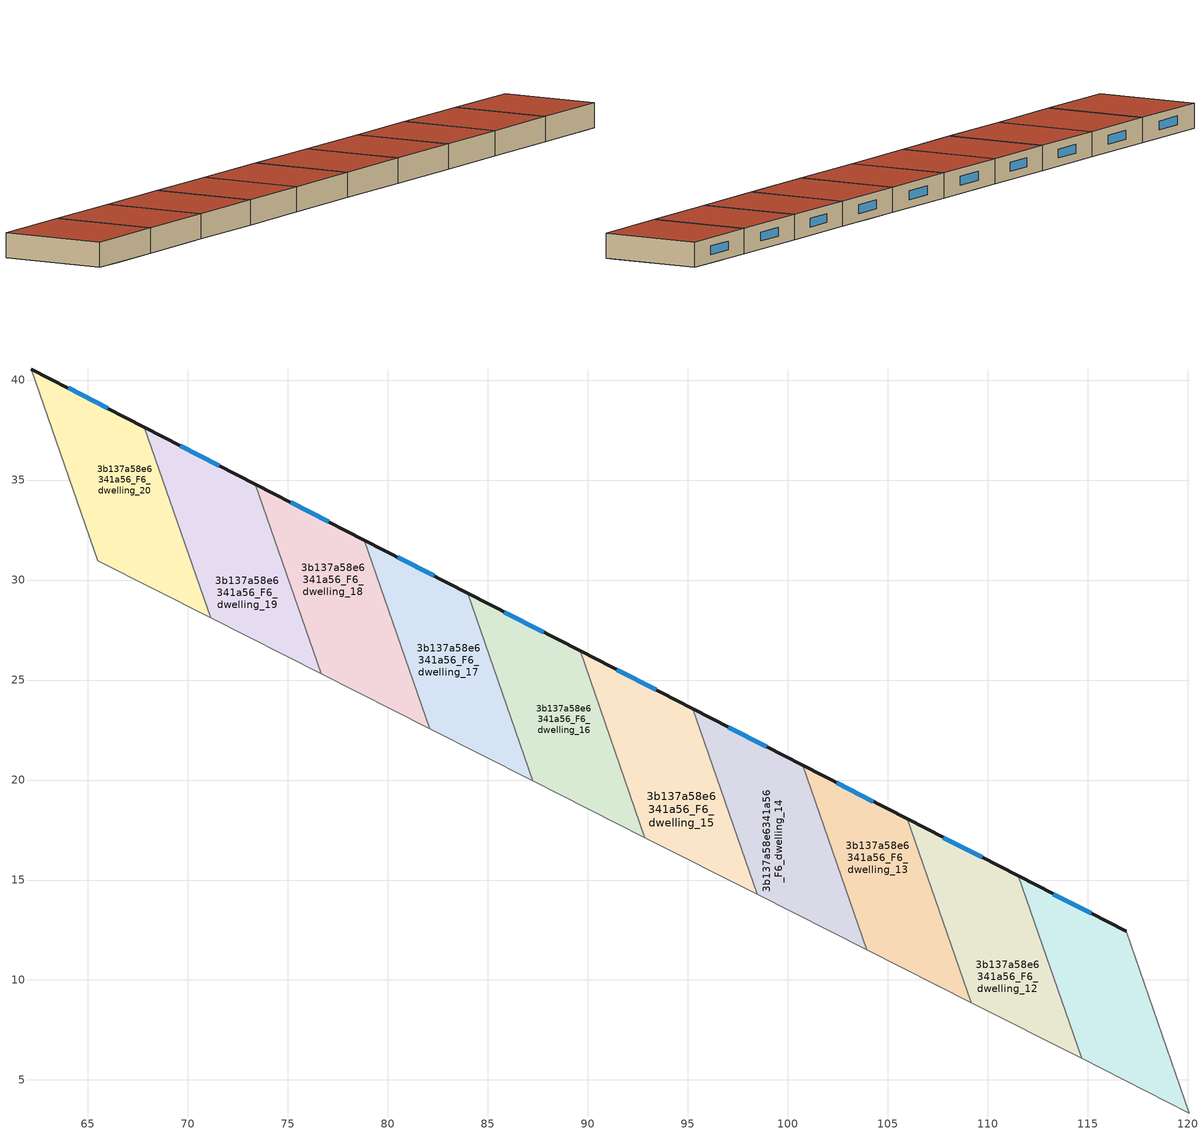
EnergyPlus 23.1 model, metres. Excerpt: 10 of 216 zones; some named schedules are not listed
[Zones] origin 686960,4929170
3b137a58e6341a56_F6_dwelling_11
 floor to 3b137a58e6341a56_F5_dwelling_8 (EU_floor_Construction): 114.26,13.8 117.42,4.7 114.7,6.07 111.87,14.23 112.79,14.55 z18
 floor to 3b137a58e6341a56_F5_dwelling_7 (EU_floor_Construction): 116.93,12.43 119.8,4.18 118.99,3.9 117.42,4.7 114.26,13.8 z18
 floor to 3b137a58e6341a56_F5_dwelling_9 (EU_floor_Construction): 112.79,14.55 111.87,14.23 111.53,15.2 z18
 floor to 3b137a58e6341a56_F5_dwelling_6 (EU_floor_Construction): 119.8,4.18 120.08,3.35 118.99,3.9 z18
 wall outside (EU_wall_Construction): 116.93,12.43 111.53,15.2 z18:21
 wall to 3b137a58e6341a56_F6_dwelling_12 (EU_wall_Construction): 111.53,15.2 114.7,6.07 z18:21
 wall to 3b137a58e6341a56_F6_dwelling_10 (EU_wall_Construction): 120.08,3.35 116.93,12.43 z18:21
 wall adiabatic (EU_wall_Construction): 114.7,6.07 120.08,3.35 z18:21
 window (EU_Window_Construction): 115.17,13.33 113.29,14.3 z18.98:20.02
 roof outside (EU_roof_Construction): 120.08,3.35 116.93,12.43 111.53,15.2 114.7,6.07 z21
3b137a58e6341a56_F6_dwelling_12
 floor to 3b137a58e6341a56_F5_dwelling_9 (EU_floor_Construction): 111.53,15.2 111.87,14.23 107.8,12.82 105.98,18.05 z18
 floor to 3b137a58e6341a56_F5_dwelling_8 (EU_floor_Construction): 111.87,14.23 114.7,6.07 109.17,8.87 107.8,12.82 z18
 wall outside (EU_wall_Construction): 111.53,15.2 105.98,18.05 z18:21
 wall to 3b137a58e6341a56_F6_dwelling_13 (EU_wall_Construction): 105.98,18.05 109.17,8.87 z18:21
 wall adiabatic (EU_wall_Construction): 109.17,8.87 114.7,6.07 z18:21
 window (EU_Window_Construction): 109.72,16.13 107.78,17.12 z18.98:20.02
 roof outside (EU_roof_Construction): 114.7,6.07 111.53,15.2 105.98,18.05 109.17,8.87 z21
3b137a58e6341a56_F6_dwelling_13
 floor to 3b137a58e6341a56_F5_dwelling_9 (EU_floor_Construction): 105.98,18.05 107.8,12.82 103.98,11.5 103.96,11.51 100.76,20.73 z18
 floor to 3b137a58e6341a56_F5_dwelling_8 (EU_floor_Construction): 107.8,12.82 109.17,8.87 103.98,11.5 z18
 wall outside (EU_wall_Construction): 105.98,18.05 100.76,20.73 z18:21
 wall to 3b137a58e6341a56_F6_dwelling_14 (EU_wall_Construction): 100.76,20.73 103.96,11.51 z18:21
 wall adiabatic (EU_wall_Construction): 103.96,11.51 109.17,8.87 z18:21
 window (EU_Window_Construction): 104.28,18.92 102.46,19.86 z18.98:20.02
 roof outside (EU_roof_Construction): 109.17,8.87 105.98,18.05 100.76,20.73 103.96,11.51 z21
3b137a58e6341a56_F6_dwelling_14
 floor to 3b137a58e6341a56_F5_dwelling_10 (EU_floor_Construction): 99.41,21.43 102.61,12.19 98.46,14.29 96.02,21.35 98.13,22.08 z18
 floor to 3b137a58e6341a56_F5_dwelling_11 (EU_floor_Construction): 98.13,22.08 96.02,21.35 95.24,23.57 z18
 floor to 3b137a58e6341a56_F5_dwelling_9 (EU_floor_Construction): 100.76,20.73 103.96,11.51 102.61,12.19 99.41,21.43 z18
 wall outside (EU_wall_Construction): 100.76,20.73 95.24,23.57 z18:21
 wall to 3b137a58e6341a56_F6_dwelling_15 (EU_wall_Construction): 95.24,23.57 98.46,14.29 z18:21
 wall adiabatic (EU_wall_Construction): 98.46,14.29 103.96,11.51 z18:21
 window (EU_Window_Construction): 98.96,21.65 97.04,22.64 z18.98:20.02
 roof outside (EU_roof_Construction): 103.96,11.51 100.76,20.73 95.24,23.57 98.46,14.29 z21
3b137a58e6341a56_F6_dwelling_15
 floor to 3b137a58e6341a56_F5_dwelling_10 (EU_floor_Construction): 96.02,21.35 98.46,14.29 92.86,17.13 91.89,19.91 z18
 floor to 3b137a58e6341a56_F5_dwelling_11 (EU_floor_Construction): 95.24,23.57 96.02,21.35 91.89,19.91 89.62,26.45 z18
 wall outside (EU_wall_Construction): 95.24,23.57 89.62,26.45 z18:21
 wall to 3b137a58e6341a56_F6_dwelling_16 (EU_wall_Construction): 89.62,26.45 92.86,17.12 z18:21
 wall adiabatic (EU_wall_Construction): 92.86,17.12 98.46,14.29 z18:21
 window (EU_Window_Construction): 93.42,24.5 91.45,25.51 z18.98:20.02
 roof outside (EU_roof_Construction): 98.46,14.29 95.24,23.57 89.62,26.45 92.86,17.12 z21
3b137a58e6341a56_F6_dwelling_16
 floor to 3b137a58e6341a56_F5_dwelling_12 (EU_floor_Construction): 84.77,28.95 88.02,19.57 87.26,19.96 84,29.34 z18
 floor adiabatic (EU_floor_Construction): 89.62,26.45 92.86,17.12 87.26,19.96 88.02,19.57 84.77,28.95 z18
 wall outside (EU_wall_Construction): 89.62,26.45 84,29.34 z18:21
 wall to 3b137a58e6341a56_F6_dwelling_17 (EU_wall_Construction): 84,29.34 87.26,19.96 z18:21
 wall adiabatic (EU_wall_Construction): 87.26,19.96 92.86,17.12 z18:21
 window (EU_Window_Construction): 87.79,27.39 85.83,28.4 z18.98:20.02
 roof outside (EU_roof_Construction): 92.86,17.12 89.62,26.45 84,29.34 87.26,19.96 z21
3b137a58e6341a56_F6_dwelling_17
 floor adiabatic (EU_floor_Construction): 84,29.34 87.26,19.96 82.09,22.58 78.82,32 z18
 wall outside (EU_wall_Construction): 84,29.34 78.82,32 z18:21
 wall to 3b137a58e6341a56_F6_dwelling_18 (EU_wall_Construction): 78.82,32 82.09,22.58 z18:21
 wall adiabatic (EU_wall_Construction): 82.09,22.58 87.26,19.96 z18:21
 window (EU_Window_Construction): 82.32,30.21 80.5,31.14 z18.98:20.02
 roof outside (EU_roof_Construction): 87.26,19.96 84,29.34 78.82,32 82.09,22.58 z21
3b137a58e6341a56_F6_dwelling_18
 floor to 3b137a58e6341a56_F5_dwelling_13 (EU_floor_Construction): 78.82,32 80.12,28.26 76.13,26.88 74.22,32.37 76.54,33.17 z18
 floor to 3b137a58e6341a56_F5_dwelling_12 (EU_floor_Construction): 80.12,28.26 82.09,22.58 76.67,25.32 76.13,26.88 z18
 floor to 3b137a58e6341a56_F5_dwelling_14 (EU_floor_Construction): 76.54,33.17 74.22,32.37 73.38,34.8 z18
 wall outside (EU_wall_Construction): 78.82,32 73.38,34.8 z18:21
 wall to 3b137a58e6341a56_F6_dwelling_19 (EU_wall_Construction): 73.38,34.8 76.67,25.32 z18:21
 wall adiabatic (EU_wall_Construction): 76.67,25.32 82.09,22.58 z18:21
 window (EU_Window_Construction): 77.05,32.91 75.14,33.89 z18.98:20.02
 roof outside (EU_roof_Construction): 82.09,22.58 78.82,32 73.38,34.8 76.67,25.32 z21
3b137a58e6341a56_F6_dwelling_19
 floor to 3b137a58e6341a56_F5_dwelling_13 (EU_floor_Construction): 74.22,32.37 76.13,26.88 74.62,26.35 71.14,28.12 70.15,30.95 z18
 floor to 3b137a58e6341a56_F5_dwelling_14 (EU_floor_Construction): 73.38,34.8 74.22,32.37 70.15,30.95 67.83,37.65 z18
 floor to 3b137a58e6341a56_F5_dwelling_12 (EU_floor_Construction): 76.13,26.88 76.67,25.32 74.62,26.35 z18
 wall outside (EU_wall_Construction): 73.38,34.8 67.83,37.65 z18:21
 wall to 3b137a58e6341a56_F6_dwelling_20 (EU_wall_Construction): 67.83,37.65 71.14,28.12 z18:21
 wall adiabatic (EU_wall_Construction): 71.14,28.12 76.67,25.32 z18:21
 window (EU_Window_Construction): 71.57,35.72 69.63,36.72 z18.98:20.02
 roof outside (EU_roof_Construction): 76.67,25.32 73.38,34.8 67.83,37.65 71.14,28.12 z21
3b137a58e6341a56_F6_dwelling_20
 floor to 3b137a58e6341a56_F5_dwelling_14 (EU_floor_Construction): 67.83,37.65 70.15,30.95 67.41,30 66.52,30.46 63.2,40.03 z18
 floor to 3b137a58e6341a56_F5_dwelling_16 (EU_floor_Construction): 63.2,40.03 63.61,38.84 62.85,38.58 62.17,40.55 z18
 floor to 3b137a58e6341a56_F5_dwelling_13 (EU_floor_Construction): 70.15,30.95 71.14,28.12 67.41,30 z18
 floor to 3b137a58e6341a56_F5_dwelling_15 (EU_floor_Construction): 63.61,38.84 66.52,30.46 65.49,30.97 62.85,38.58 z18
 wall outside (EU_wall_Construction): 67.83,37.65 62.17,40.55 z18:21
 wall to 3b137a58e6341a56_F6_dwelling_21 (EU_wall_Construction): 62.17,40.55 65.49,30.97 z18:21
 wall adiabatic (EU_wall_Construction): 65.49,30.97 71.14,28.12 z18:21
 window (EU_Window_Construction): 65.99,38.59 64.01,39.61 z18.98:20.02
 roof outside (EU_roof_Construction): 71.14,28.12 67.83,37.65 62.17,40.55 65.49,30.97 z21
[Building]
EU S2 Campaign: North Axis=0; Terrain=City; Solar Distribution=FullExterior
[Site:Location]
Bologna: Latitude=44.5; Longitude=11.25; Time Zone=1; Elevation=37
[SizingPeriod:WeatherFileDays]
AnnualSizingPeriod: Begin Month=1; Begin Day of Month=1; End Month=12; End Day of Month=31; Day of Week for Start Day=Monday; Use Weather File Daylight Saving Period=No; Use Weather File Rain and Snow Indicators=No
[MATERIAL]
EU_InternalMass_Material: Roughness=MediumRough; Thickness=0.1; Conductivity=1; Density=1800; Specific Heat=900; Thermal Absorptance=0.9; Solar Absorptance=0.7; Visible Absorptance=0.7
[MATERIAL:NOMASS] Roughness=MediumRough; Thermal Absorptance=0.9; Solar Absorptance=0.7; Visible Absorptance=0.7
Name | Thermal Resistance
EU_wall_NoMass | 0.905828
EU_roof_NoMass | 0.37593
EU_floor_NoMass | 0.67114
[WINDOWMATERIAL:SIMPLEGLAZINGSYSTEM]
EU_Window_SimpleGlazing: UFactor=4.52486; Solar Heat Gain Coefficient=0.85; Visible Transmittance=0.85
[CONSTRUCTION]
EU_wall_Construction: EU_wall_NoMass
EU_roof_Construction: EU_roof_NoMass
EU_floor_Construction: EU_floor_NoMass
EU_Window_Construction: EU_Window_SimpleGlazing
EU_InternalMass_Construction: EU_InternalMass_Material
[ZONE] Type=1; Multiplier=1; Ceiling Height=autocalculate; Floor Area=autocalculate; Part of Total Floor Area=Yes
Name | Volume
3b137a58e6341a56_F0_dwelling_0; 3b137a58e6341a56_F1_dwelling_0; 3b137a58e6341a56_F2_dwelling_0; 3b137a58e6341a56_F3_dwelling_0; 3b137a58e6341a56_F4_dwelling_0; 3b137a58e6341a56_F5_dwelling_0 | 167.907
3b137a58e6341a56_F6_dwelling_0 | 108.262
3b137a58e6341a56_F0_dwelling_1; 3b137a58e6341a56_F1_dwelling_1; 3b137a58e6341a56_F2_dwelling_1; 3b137a58e6341a56_F3_dwelling_1; 3b137a58e6341a56_F4_dwelling_1; 3b137a58e6341a56_F5_dwelling_1 | 167.912
3b137a58e6341a56_F6_dwelling_1 | 106.897
3b137a58e6341a56_F6_dwelling_10 | 123.267
3b137a58e6341a56_F6_dwelling_11 | 121.261
3b137a58e6341a56_F6_dwelling_12 | 125.175
3b137a58e6341a56_F6_dwelling_13 | 118.499
3b137a58e6341a56_F6_dwelling_14 | 125.717
3b137a58e6341a56_F6_dwelling_15 | 128.984
3b137a58e6341a56_F6_dwelling_16 | 129.549
3b137a58e6341a56_F6_dwelling_17 | 120.208
3b137a58e6341a56_F6_dwelling_18 | 126.801
3b137a58e6341a56_F6_dwelling_19 | 129.91
3b137a58e6341a56_F0_dwelling_2; 3b137a58e6341a56_F1_dwelling_2; 3b137a58e6341a56_F2_dwelling_2; 3b137a58e6341a56_F3_dwelling_2; 3b137a58e6341a56_F4_dwelling_2; 3b137a58e6341a56_F5_dwelling_2 | 167.9
3b137a58e6341a56_F6_dwelling_2 | 112.59
3b137a58e6341a56_F6_dwelling_20 | 133.354
3b137a58e6341a56_F0_dwelling_3; 3b137a58e6341a56_F1_dwelling_3; 3b137a58e6341a56_F2_dwelling_3; 3b137a58e6341a56_F3_dwelling_3; 3b137a58e6341a56_F4_dwelling_3; 3b137a58e6341a56_F5_dwelling_3; 3b137a58e6341a56_F0_dwelling_5; 3b137a58e6341a56_F1_dwelling_5; 3b137a58e6341a56_F2_dwelling_5; 3b137a58e6341a56_F3_dwelling_5; 3b137a58e6341a56_F4_dwelling_5; 3b137a58e6341a56_F5_dwelling_5 | 167.914
3b137a58e6341a56_F6_dwelling_3 | 113.398
3b137a58e6341a56_F0_dwelling_4; 3b137a58e6341a56_F1_dwelling_4; 3b137a58e6341a56_F2_dwelling_4; 3b137a58e6341a56_F3_dwelling_4; 3b137a58e6341a56_F4_dwelling_4; 3b137a58e6341a56_F5_dwelling_4 | 167.882
3b137a58e6341a56_F6_dwelling_4 | 121.302
3b137a58e6341a56_F6_dwelling_5 | 120.108
3b137a58e6341a56_F0_dwelling_6; 3b137a58e6341a56_F1_dwelling_6; 3b137a58e6341a56_F2_dwelling_6; 3b137a58e6341a56_F3_dwelling_6; 3b137a58e6341a56_F4_dwelling_6; 3b137a58e6341a56_F5_dwelling_6 | 167.893
3b137a58e6341a56_F6_dwelling_6 | 120.806
3b137a58e6341a56_F0_dwelling_7; 3b137a58e6341a56_F1_dwelling_7; 3b137a58e6341a56_F2_dwelling_7; 3b137a58e6341a56_F3_dwelling_7; 3b137a58e6341a56_F4_dwelling_7; 3b137a58e6341a56_F5_dwelling_7 | 167.877
3b137a58e6341a56_F6_dwelling_7 | 117.447
3b137a58e6341a56_F6_dwelling_8 | 120.493
3b137a58e6341a56_F6_dwelling_9 | 118.754
[INTERNALMASS] Construction=EU_InternalMass_Construction
Name | Zone or ZoneList | Surface Area
3b137a58e6341a56_F0_dwelling_0_EU_InternalMass | 3b137a58e6341a56_F0_dwelling_0 | 55.9705
3b137a58e6341a56_F0_dwelling_1_EU_InternalMass | 3b137a58e6341a56_F0_dwelling_1 | 55.9655
3b137a58e6341a56_F0_dwelling_2_EU_InternalMass | 3b137a58e6341a56_F0_dwelling_2 | 55.9679
3b137a58e6341a56_F0_dwelling_3_EU_InternalMass | 3b137a58e6341a56_F0_dwelling_3 | 55.9704
3b137a58e6341a56_F0_dwelling_4_EU_InternalMass | 3b137a58e6341a56_F0_dwelling_4 | 55.9579
3b137a58e6341a56_F0_dwelling_5_EU_InternalMass | 3b137a58e6341a56_F0_dwelling_5 | 55.9728
3b137a58e6341a56_F0_dwelling_6_EU_InternalMass | 3b137a58e6341a56_F0_dwelling_6 | 55.9654
3b137a58e6341a56_F0_dwelling_7_EU_InternalMass | 3b137a58e6341a56_F0_dwelling_7 | 55.9592
3b137a58e6341a56_F1_dwelling_0_EU_InternalMass | 3b137a58e6341a56_F1_dwelling_0 | 55.9705
3b137a58e6341a56_F1_dwelling_1_EU_InternalMass | 3b137a58e6341a56_F1_dwelling_1 | 55.9655
3b137a58e6341a56_F1_dwelling_2_EU_InternalMass | 3b137a58e6341a56_F1_dwelling_2 | 55.9679
3b137a58e6341a56_F1_dwelling_3_EU_InternalMass | 3b137a58e6341a56_F1_dwelling_3 | 55.9704
3b137a58e6341a56_F1_dwelling_4_EU_InternalMass | 3b137a58e6341a56_F1_dwelling_4 | 55.9579
3b137a58e6341a56_F1_dwelling_5_EU_InternalMass | 3b137a58e6341a56_F1_dwelling_5 | 55.9728
3b137a58e6341a56_F1_dwelling_6_EU_InternalMass | 3b137a58e6341a56_F1_dwelling_6 | 55.9654
3b137a58e6341a56_F1_dwelling_7_EU_InternalMass | 3b137a58e6341a56_F1_dwelling_7 | 55.9592
3b137a58e6341a56_F2_dwelling_0_EU_InternalMass | 3b137a58e6341a56_F2_dwelling_0 | 55.9705
3b137a58e6341a56_F2_dwelling_1_EU_InternalMass | 3b137a58e6341a56_F2_dwelling_1 | 55.9655
3b137a58e6341a56_F2_dwelling_2_EU_InternalMass | 3b137a58e6341a56_F2_dwelling_2 | 55.9679
3b137a58e6341a56_F2_dwelling_3_EU_InternalMass | 3b137a58e6341a56_F2_dwelling_3 | 55.9704
3b137a58e6341a56_F2_dwelling_4_EU_InternalMass | 3b137a58e6341a56_F2_dwelling_4 | 55.9579
3b137a58e6341a56_F2_dwelling_5_EU_InternalMass | 3b137a58e6341a56_F2_dwelling_5 | 55.9728
3b137a58e6341a56_F2_dwelling_6_EU_InternalMass | 3b137a58e6341a56_F2_dwelling_6 | 55.9654
3b137a58e6341a56_F2_dwelling_7_EU_InternalMass | 3b137a58e6341a56_F2_dwelling_7 | 55.9592
3b137a58e6341a56_F3_dwelling_0_EU_InternalMass | 3b137a58e6341a56_F3_dwelling_0 | 55.9705
3b137a58e6341a56_F3_dwelling_1_EU_InternalMass | 3b137a58e6341a56_F3_dwelling_1 | 55.9655
3b137a58e6341a56_F3_dwelling_2_EU_InternalMass | 3b137a58e6341a56_F3_dwelling_2 | 55.9679
3b137a58e6341a56_F3_dwelling_3_EU_InternalMass | 3b137a58e6341a56_F3_dwelling_3 | 55.9704
3b137a58e6341a56_F3_dwelling_4_EU_InternalMass | 3b137a58e6341a56_F3_dwelling_4 | 55.9579
3b137a58e6341a56_F3_dwelling_5_EU_InternalMass | 3b137a58e6341a56_F3_dwelling_5 | 55.9728
3b137a58e6341a56_F3_dwelling_6_EU_InternalMass | 3b137a58e6341a56_F3_dwelling_6 | 55.9654
3b137a58e6341a56_F3_dwelling_7_EU_InternalMass | 3b137a58e6341a56_F3_dwelling_7 | 55.9592
3b137a58e6341a56_F4_dwelling_0_EU_InternalMass | 3b137a58e6341a56_F4_dwelling_0 | 55.9705
3b137a58e6341a56_F4_dwelling_1_EU_InternalMass | 3b137a58e6341a56_F4_dwelling_1 | 55.9655
3b137a58e6341a56_F4_dwelling_2_EU_InternalMass | 3b137a58e6341a56_F4_dwelling_2 | 55.9679
3b137a58e6341a56_F4_dwelling_3_EU_InternalMass | 3b137a58e6341a56_F4_dwelling_3 | 55.9704
3b137a58e6341a56_F4_dwelling_4_EU_InternalMass | 3b137a58e6341a56_F4_dwelling_4 | 55.9579
3b137a58e6341a56_F4_dwelling_5_EU_InternalMass | 3b137a58e6341a56_F4_dwelling_5 | 55.9728
3b137a58e6341a56_F4_dwelling_6_EU_InternalMass | 3b137a58e6341a56_F4_dwelling_6 | 55.9654
3b137a58e6341a56_F4_dwelling_7_EU_InternalMass | 3b137a58e6341a56_F4_dwelling_7 | 55.9592
3b137a58e6341a56_F5_dwelling_0_EU_InternalMass | 3b137a58e6341a56_F5_dwelling_0 | 55.9705
3b137a58e6341a56_F5_dwelling_1_EU_InternalMass | 3b137a58e6341a56_F5_dwelling_1 | 55.9655
3b137a58e6341a56_F5_dwelling_2_EU_InternalMass | 3b137a58e6341a56_F5_dwelling_2 | 55.9679
3b137a58e6341a56_F5_dwelling_3_EU_InternalMass | 3b137a58e6341a56_F5_dwelling_3 | 55.9704
3b137a58e6341a56_F5_dwelling_4_EU_InternalMass | 3b137a58e6341a56_F5_dwelling_4 | 55.9579
3b137a58e6341a56_F5_dwelling_5_EU_InternalMass | 3b137a58e6341a56_F5_dwelling_5 | 55.9728
3b137a58e6341a56_F5_dwelling_6_EU_InternalMass | 3b137a58e6341a56_F5_dwelling_6 | 55.9654
3b137a58e6341a56_F5_dwelling_7_EU_InternalMass | 3b137a58e6341a56_F5_dwelling_7 | 55.9592
3b137a58e6341a56_F6_dwelling_0_EU_InternalMass | 3b137a58e6341a56_F6_dwelling_0 | 36.0814
3b137a58e6341a56_F6_dwelling_1_EU_InternalMass | 3b137a58e6341a56_F6_dwelling_1 | 35.634
3b137a58e6341a56_F6_dwelling_2_EU_InternalMass | 3b137a58e6341a56_F6_dwelling_2 | 37.5308
3b137a58e6341a56_F6_dwelling_3_EU_InternalMass | 3b137a58e6341a56_F6_dwelling_3 | 37.8028
3b137a58e6341a56_F6_dwelling_4_EU_InternalMass | 3b137a58e6341a56_F6_dwelling_4 | 40.4342
3b137a58e6341a56_F6_dwelling_5_EU_InternalMass | 3b137a58e6341a56_F6_dwelling_5 | 40.0361
3b137a58e6341a56_F6_dwelling_6_EU_InternalMass | 3b137a58e6341a56_F6_dwelling_6 | 40.2693
3b137a58e6341a56_F6_dwelling_7_EU_InternalMass | 3b137a58e6341a56_F6_dwelling_7 | 39.1488
3b137a58e6341a56_F6_dwelling_8_EU_InternalMass | 3b137a58e6341a56_F6_dwelling_8 | 40.1645
3b137a58e6341a56_F6_dwelling_9_EU_InternalMass | 3b137a58e6341a56_F6_dwelling_9 | 39.5847
3b137a58e6341a56_F6_dwelling_10_EU_InternalMass | 3b137a58e6341a56_F6_dwelling_10 | 41.0892
3b137a58e6341a56_F6_dwelling_11_EU_InternalMass | 3b137a58e6341a56_F6_dwelling_11 | 40.4207
3b137a58e6341a56_F6_dwelling_12_EU_InternalMass | 3b137a58e6341a56_F6_dwelling_12 | 41.725
3b137a58e6341a56_F6_dwelling_13_EU_InternalMass | 3b137a58e6341a56_F6_dwelling_13 | 39.4999
3b137a58e6341a56_F6_dwelling_14_EU_InternalMass | 3b137a58e6341a56_F6_dwelling_14 | 41.9058
3b137a58e6341a56_F6_dwelling_15_EU_InternalMass | 3b137a58e6341a56_F6_dwelling_15 | 42.9949
3b137a58e6341a56_F6_dwelling_16_EU_InternalMass | 3b137a58e6341a56_F6_dwelling_16 | 43.1829
3b137a58e6341a56_F6_dwelling_17_EU_InternalMass | 3b137a58e6341a56_F6_dwelling_17 | 40.0691
3b137a58e6341a56_F6_dwelling_18_EU_InternalMass | 3b137a58e6341a56_F6_dwelling_18 | 42.267
3b137a58e6341a56_F6_dwelling_19_EU_InternalMass | 3b137a58e6341a56_F6_dwelling_19 | 43.3033
3b137a58e6341a56_F6_dwelling_20_EU_InternalMass | 3b137a58e6341a56_F6_dwelling_20 | 44.4515
[OTHEREQUIPMENT] Fuel Type=Electricity; Design Level Calculation Method=Watts/Area; Power per Zone Floor Area=1; Fraction Latent=0; Fraction Radiant=0; Fraction Lost=0; Carbon Dioxide Generation Rate=0; EndUse Subcategory=EU_Step8_InternalGains
Name | Zone or ZoneList or Space or SpaceList | Schedule
EU_Step8_InternalGain_3b137a58e6341a56_F0_dwelling_0_f000 | 3b137a58e6341a56_F0_dwelling_0 | EU_Step8_GainSchedule_3b137a58e6341a56_F0_dwelling_0_f000
EU_Step8_InternalGain_3b137a58e6341a56_F0_dwelling_1_f000 | 3b137a58e6341a56_F0_dwelling_1 | EU_Step8_GainSchedule_3b137a58e6341a56_F0_dwelling_1_f000
EU_Step8_InternalGain_3b137a58e6341a56_F0_dwelling_2_f000 | 3b137a58e6341a56_F0_dwelling_2 | EU_Step8_GainSchedule_3b137a58e6341a56_F0_dwelling_2_f000
EU_Step8_InternalGain_3b137a58e6341a56_F0_dwelling_3_f000 | 3b137a58e6341a56_F0_dwelling_3 | EU_Step8_GainSchedule_3b137a58e6341a56_F0_dwelling_3_f000
EU_Step8_InternalGain_3b137a58e6341a56_F0_dwelling_4_f000 | 3b137a58e6341a56_F0_dwelling_4 | EU_Step8_GainSchedule_3b137a58e6341a56_F0_dwelling_4_f000
EU_Step8_InternalGain_3b137a58e6341a56_F0_dwelling_5_f000 | 3b137a58e6341a56_F0_dwelling_5 | EU_Step8_GainSchedule_3b137a58e6341a56_F0_dwelling_5_f000
EU_Step8_InternalGain_3b137a58e6341a56_F0_dwelling_6_f000 | 3b137a58e6341a56_F0_dwelling_6 | EU_Step8_GainSchedule_3b137a58e6341a56_F0_dwelling_6_f000
EU_Step8_InternalGain_3b137a58e6341a56_F0_dwelling_7_f000 | 3b137a58e6341a56_F0_dwelling_7 | EU_Step8_GainSchedule_3b137a58e6341a56_F0_dwelling_7_f000
EU_Step8_InternalGain_3b137a58e6341a56_F1_dwelling_0_f000 | 3b137a58e6341a56_F1_dwelling_0 | EU_Step8_GainSchedule_3b137a58e6341a56_F1_dwelling_0_f000
EU_Step8_InternalGain_3b137a58e6341a56_F1_dwelling_1_f000 | 3b137a58e6341a56_F1_dwelling_1 | EU_Step8_GainSchedule_3b137a58e6341a56_F1_dwelling_1_f000
EU_Step8_InternalGain_3b137a58e6341a56_F1_dwelling_2_f000 | 3b137a58e6341a56_F1_dwelling_2 | EU_Step8_GainSchedule_3b137a58e6341a56_F1_dwelling_2_f000
EU_Step8_InternalGain_3b137a58e6341a56_F1_dwelling_3_f000 | 3b137a58e6341a56_F1_dwelling_3 | EU_Step8_GainSchedule_3b137a58e6341a56_F1_dwelling_3_f000
EU_Step8_InternalGain_3b137a58e6341a56_F1_dwelling_4_f000 | 3b137a58e6341a56_F1_dwelling_4 | EU_Step8_GainSchedule_3b137a58e6341a56_F1_dwelling_4_f000
EU_Step8_InternalGain_3b137a58e6341a56_F1_dwelling_5_f000 | 3b137a58e6341a56_F1_dwelling_5 | EU_Step8_GainSchedule_3b137a58e6341a56_F1_dwelling_5_f000
EU_Step8_InternalGain_3b137a58e6341a56_F1_dwelling_6_f000 | 3b137a58e6341a56_F1_dwelling_6 | EU_Step8_GainSchedule_3b137a58e6341a56_F1_dwelling_6_f000
EU_Step8_InternalGain_3b137a58e6341a56_F1_dwelling_7_f000 | 3b137a58e6341a56_F1_dwelling_7 | EU_Step8_GainSchedule_3b137a58e6341a56_F1_dwelling_7_f000
EU_Step8_InternalGain_3b137a58e6341a56_F2_dwelling_0_f000 | 3b137a58e6341a56_F2_dwelling_0 | EU_Step8_GainSchedule_3b137a58e6341a56_F2_dwelling_0_f000
EU_Step8_InternalGain_3b137a58e6341a56_F2_dwelling_1_f000 | 3b137a58e6341a56_F2_dwelling_1 | EU_Step8_GainSchedule_3b137a58e6341a56_F2_dwelling_1_f000
EU_Step8_InternalGain_3b137a58e6341a56_F2_dwelling_2_f000 | 3b137a58e6341a56_F2_dwelling_2 | EU_Step8_GainSchedule_3b137a58e6341a56_F2_dwelling_2_f000
EU_Step8_InternalGain_3b137a58e6341a56_F2_dwelling_3_f000 | 3b137a58e6341a56_F2_dwelling_3 | EU_Step8_GainSchedule_3b137a58e6341a56_F2_dwelling_3_f000
EU_Step8_InternalGain_3b137a58e6341a56_F2_dwelling_4_f000 | 3b137a58e6341a56_F2_dwelling_4 | EU_Step8_GainSchedule_3b137a58e6341a56_F2_dwelling_4_f000
EU_Step8_InternalGain_3b137a58e6341a56_F2_dwelling_5_f000 | 3b137a58e6341a56_F2_dwelling_5 | EU_Step8_GainSchedule_3b137a58e6341a56_F2_dwelling_5_f000
EU_Step8_InternalGain_3b137a58e6341a56_F2_dwelling_6_f000 | 3b137a58e6341a56_F2_dwelling_6 | EU_Step8_GainSchedule_3b137a58e6341a56_F2_dwelling_6_f000
EU_Step8_InternalGain_3b137a58e6341a56_F2_dwelling_7_f000 | 3b137a58e6341a56_F2_dwelling_7 | EU_Step8_GainSchedule_3b137a58e6341a56_F2_dwelling_7_f000
EU_Step8_InternalGain_3b137a58e6341a56_F3_dwelling_0_f000 | 3b137a58e6341a56_F3_dwelling_0 | EU_Step8_GainSchedule_3b137a58e6341a56_F3_dwelling_0_f000
EU_Step8_InternalGain_3b137a58e6341a56_F3_dwelling_1_f000 | 3b137a58e6341a56_F3_dwelling_1 | EU_Step8_GainSchedule_3b137a58e6341a56_F3_dwelling_1_f000
EU_Step8_InternalGain_3b137a58e6341a56_F3_dwelling_2_f000 | 3b137a58e6341a56_F3_dwelling_2 | EU_Step8_GainSchedule_3b137a58e6341a56_F3_dwelling_2_f000
EU_Step8_InternalGain_3b137a58e6341a56_F3_dwelling_3_f000 | 3b137a58e6341a56_F3_dwelling_3 | EU_Step8_GainSchedule_3b137a58e6341a56_F3_dwelling_3_f000
EU_Step8_InternalGain_3b137a58e6341a56_F3_dwelling_4_f000 | 3b137a58e6341a56_F3_dwelling_4 | EU_Step8_GainSchedule_3b137a58e6341a56_F3_dwelling_4_f000
EU_Step8_InternalGain_3b137a58e6341a56_F3_dwelling_5_f000 | 3b137a58e6341a56_F3_dwelling_5 | EU_Step8_GainSchedule_3b137a58e6341a56_F3_dwelling_5_f000
EU_Step8_InternalGain_3b137a58e6341a56_F3_dwelling_6_f000 | 3b137a58e6341a56_F3_dwelling_6 | EU_Step8_GainSchedule_3b137a58e6341a56_F3_dwelling_6_f000
EU_Step8_InternalGain_3b137a58e6341a56_F3_dwelling_7_f000 | 3b137a58e6341a56_F3_dwelling_7 | EU_Step8_GainSchedule_3b137a58e6341a56_F3_dwelling_7_f000
EU_Step8_InternalGain_3b137a58e6341a56_F4_dwelling_0_f000 | 3b137a58e6341a56_F4_dwelling_0 | EU_Step8_GainSchedule_3b137a58e6341a56_F4_dwelling_0_f000
EU_Step8_InternalGain_3b137a58e6341a56_F4_dwelling_1_f000 | 3b137a58e6341a56_F4_dwelling_1 | EU_Step8_GainSchedule_3b137a58e6341a56_F4_dwelling_1_f000
EU_Step8_InternalGain_3b137a58e6341a56_F4_dwelling_2_f000 | 3b137a58e6341a56_F4_dwelling_2 | EU_Step8_GainSchedule_3b137a58e6341a56_F4_dwelling_2_f000
EU_Step8_InternalGain_3b137a58e6341a56_F4_dwelling_3_f000 | 3b137a58e6341a56_F4_dwelling_3 | EU_Step8_GainSchedule_3b137a58e6341a56_F4_dwelling_3_f000
EU_Step8_InternalGain_3b137a58e6341a56_F4_dwelling_4_f000 | 3b137a58e6341a56_F4_dwelling_4 | EU_Step8_GainSchedule_3b137a58e6341a56_F4_dwelling_4_f000
EU_Step8_InternalGain_3b137a58e6341a56_F4_dwelling_5_f000 | 3b137a58e6341a56_F4_dwelling_5 | EU_Step8_GainSchedule_3b137a58e6341a56_F4_dwelling_5_f000
EU_Step8_InternalGain_3b137a58e6341a56_F4_dwelling_6_f000 | 3b137a58e6341a56_F4_dwelling_6 | EU_Step8_GainSchedule_3b137a58e6341a56_F4_dwelling_6_f000
EU_Step8_InternalGain_3b137a58e6341a56_F4_dwelling_7_f000 | 3b137a58e6341a56_F4_dwelling_7 | EU_Step8_GainSchedule_3b137a58e6341a56_F4_dwelling_7_f000
EU_Step8_InternalGain_3b137a58e6341a56_F5_dwelling_0_f000 | 3b137a58e6341a56_F5_dwelling_0 | EU_Step8_GainSchedule_3b137a58e6341a56_F5_dwelling_0_f000
EU_Step8_InternalGain_3b137a58e6341a56_F5_dwelling_1_f000 | 3b137a58e6341a56_F5_dwelling_1 | EU_Step8_GainSchedule_3b137a58e6341a56_F5_dwelling_1_f000
EU_Step8_InternalGain_3b137a58e6341a56_F5_dwelling_2_f000 | 3b137a58e6341a56_F5_dwelling_2 | EU_Step8_GainSchedule_3b137a58e6341a56_F5_dwelling_2_f000
EU_Step8_InternalGain_3b137a58e6341a56_F5_dwelling_3_f000 | 3b137a58e6341a56_F5_dwelling_3 | EU_Step8_GainSchedule_3b137a58e6341a56_F5_dwelling_3_f000
EU_Step8_InternalGain_3b137a58e6341a56_F5_dwelling_4_f000 | 3b137a58e6341a56_F5_dwelling_4 | EU_Step8_GainSchedule_3b137a58e6341a56_F5_dwelling_4_f000
EU_Step8_InternalGain_3b137a58e6341a56_F5_dwelling_5_f000 | 3b137a58e6341a56_F5_dwelling_5 | EU_Step8_GainSchedule_3b137a58e6341a56_F5_dwelling_5_f000
EU_Step8_InternalGain_3b137a58e6341a56_F5_dwelling_6_f000 | 3b137a58e6341a56_F5_dwelling_6 | EU_Step8_GainSchedule_3b137a58e6341a56_F5_dwelling_6_f000
EU_Step8_InternalGain_3b137a58e6341a56_F5_dwelling_7_f000 | 3b137a58e6341a56_F5_dwelling_7 | EU_Step8_GainSchedule_3b137a58e6341a56_F5_dwelling_7_f000
EU_Step8_InternalGain_3b137a58e6341a56_F6_dwelling_0_f000 | 3b137a58e6341a56_F6_dwelling_0 | EU_Step8_GainSchedule_3b137a58e6341a56_F6_dwelling_0_f000
EU_Step8_InternalGain_3b137a58e6341a56_F6_dwelling_1_f000 | 3b137a58e6341a56_F6_dwelling_1 | EU_Step8_GainSchedule_3b137a58e6341a56_F6_dwelling_1_f000
EU_Step8_InternalGain_3b137a58e6341a56_F6_dwelling_2_f000 | 3b137a58e6341a56_F6_dwelling_2 | EU_Step8_GainSchedule_3b137a58e6341a56_F6_dwelling_2_f000
EU_Step8_InternalGain_3b137a58e6341a56_F6_dwelling_3_f000 | 3b137a58e6341a56_F6_dwelling_3 | EU_Step8_GainSchedule_3b137a58e6341a56_F6_dwelling_3_f000
EU_Step8_InternalGain_3b137a58e6341a56_F6_dwelling_4_f000 | 3b137a58e6341a56_F6_dwelling_4 | EU_Step8_GainSchedule_3b137a58e6341a56_F6_dwelling_4_f000
EU_Step8_InternalGain_3b137a58e6341a56_F6_dwelling_5_f000 | 3b137a58e6341a56_F6_dwelling_5 | EU_Step8_GainSchedule_3b137a58e6341a56_F6_dwelling_5_f000
EU_Step8_InternalGain_3b137a58e6341a56_F6_dwelling_6_f000 | 3b137a58e6341a56_F6_dwelling_6 | EU_Step8_GainSchedule_3b137a58e6341a56_F6_dwelling_6_f000
EU_Step8_InternalGain_3b137a58e6341a56_F6_dwelling_7_f000 | 3b137a58e6341a56_F6_dwelling_7 | EU_Step8_GainSchedule_3b137a58e6341a56_F6_dwelling_7_f000
EU_Step8_InternalGain_3b137a58e6341a56_F6_dwelling_8_f000 | 3b137a58e6341a56_F6_dwelling_8 | EU_Step8_GainSchedule_3b137a58e6341a56_F6_dwelling_8_f000
EU_Step8_InternalGain_3b137a58e6341a56_F6_dwelling_9_f000 | 3b137a58e6341a56_F6_dwelling_9 | EU_Step8_GainSchedule_3b137a58e6341a56_F6_dwelling_9_f000
EU_Step8_InternalGain_3b137a58e6341a56_F6_dwelling_10_f000 | 3b137a58e6341a56_F6_dwelling_10 | EU_Step8_GainSchedule_3b137a58e6341a56_F6_dwelling_10_f000
EU_Step8_InternalGain_3b137a58e6341a56_F6_dwelling_11_f000 | 3b137a58e6341a56_F6_dwelling_11 | EU_Step8_GainSchedule_3b137a58e6341a56_F6_dwelling_11_f000
EU_Step8_InternalGain_3b137a58e6341a56_F6_dwelling_12_f000 | 3b137a58e6341a56_F6_dwelling_12 | EU_Step8_GainSchedule_3b137a58e6341a56_F6_dwelling_12_f000
EU_Step8_InternalGain_3b137a58e6341a56_F6_dwelling_13_f000 | 3b137a58e6341a56_F6_dwelling_13 | EU_Step8_GainSchedule_3b137a58e6341a56_F6_dwelling_13_f000
EU_Step8_InternalGain_3b137a58e6341a56_F6_dwelling_14_f000 | 3b137a58e6341a56_F6_dwelling_14 | EU_Step8_GainSchedule_3b137a58e6341a56_F6_dwelling_14_f000
EU_Step8_InternalGain_3b137a58e6341a56_F6_dwelling_15_f000 | 3b137a58e6341a56_F6_dwelling_15 | EU_Step8_GainSchedule_3b137a58e6341a56_F6_dwelling_15_f000
EU_Step8_InternalGain_3b137a58e6341a56_F6_dwelling_16_f000 | 3b137a58e6341a56_F6_dwelling_16 | EU_Step8_GainSchedule_3b137a58e6341a56_F6_dwelling_16_f000
EU_Step8_InternalGain_3b137a58e6341a56_F6_dwelling_17_f000 | 3b137a58e6341a56_F6_dwelling_17 | EU_Step8_GainSchedule_3b137a58e6341a56_F6_dwelling_17_f000
EU_Step8_InternalGain_3b137a58e6341a56_F6_dwelling_18_f000 | 3b137a58e6341a56_F6_dwelling_18 | EU_Step8_GainSchedule_3b137a58e6341a56_F6_dwelling_18_f000
EU_Step8_InternalGain_3b137a58e6341a56_F6_dwelling_19_f000 | 3b137a58e6341a56_F6_dwelling_19 | EU_Step8_GainSchedule_3b137a58e6341a56_F6_dwelling_19_f000
EU_Step8_InternalGain_3b137a58e6341a56_F6_dwelling_20_f000 | 3b137a58e6341a56_F6_dwelling_20 | EU_Step8_GainSchedule_3b137a58e6341a56_F6_dwelling_20_f000
[ZONEVENTILATION:DESIGNFLOWRATE] Schedule=EU_AlwaysOn; Design Flow Rate Calculation Method=AirChanges/Hour; Air Changes per Hour=0.73129; Ventilation Type=Natural; Fan Pressure Rise=0; Fan Total Efficiency=1; Constant Term Coefficient=1; Temperature Term Coefficient=0; Velocity Term Coefficient=0; Velocity Squared Term Coefficient=0; Minimum Indoor Temperature=-100; Maximum Indoor Temperature=100; Delta Temperature=-100; Minimum Outdoor Temperature=-100; Maximum Outdoor Temperature=100; Maximum Wind Speed=40
Name | Zone or ZoneList or Space or SpaceList
EU_ConstantAir_3b137a58e6341a56_F0_dwelling_0 | 3b137a58e6341a56_F0_dwelling_0
EU_ConstantAir_3b137a58e6341a56_F0_dwelling_1 | 3b137a58e6341a56_F0_dwelling_1
EU_ConstantAir_3b137a58e6341a56_F0_dwelling_2 | 3b137a58e6341a56_F0_dwelling_2
EU_ConstantAir_3b137a58e6341a56_F0_dwelling_3 | 3b137a58e6341a56_F0_dwelling_3
EU_ConstantAir_3b137a58e6341a56_F0_dwelling_4 | 3b137a58e6341a56_F0_dwelling_4
EU_ConstantAir_3b137a58e6341a56_F0_dwelling_5 | 3b137a58e6341a56_F0_dwelling_5
EU_ConstantAir_3b137a58e6341a56_F0_dwelling_6 | 3b137a58e6341a56_F0_dwelling_6
EU_ConstantAir_3b137a58e6341a56_F0_dwelling_7 | 3b137a58e6341a56_F0_dwelling_7
EU_ConstantAir_3b137a58e6341a56_F1_dwelling_0 | 3b137a58e6341a56_F1_dwelling_0
EU_ConstantAir_3b137a58e6341a56_F1_dwelling_1 | 3b137a58e6341a56_F1_dwelling_1
EU_ConstantAir_3b137a58e6341a56_F1_dwelling_2 | 3b137a58e6341a56_F1_dwelling_2
EU_ConstantAir_3b137a58e6341a56_F1_dwelling_3 | 3b137a58e6341a56_F1_dwelling_3
EU_ConstantAir_3b137a58e6341a56_F1_dwelling_4 | 3b137a58e6341a56_F1_dwelling_4
EU_ConstantAir_3b137a58e6341a56_F1_dwelling_5 | 3b137a58e6341a56_F1_dwelling_5
EU_ConstantAir_3b137a58e6341a56_F1_dwelling_6 | 3b137a58e6341a56_F1_dwelling_6
EU_ConstantAir_3b137a58e6341a56_F1_dwelling_7 | 3b137a58e6341a56_F1_dwelling_7
EU_ConstantAir_3b137a58e6341a56_F2_dwelling_0 | 3b137a58e6341a56_F2_dwelling_0
EU_ConstantAir_3b137a58e6341a56_F2_dwelling_1 | 3b137a58e6341a56_F2_dwelling_1
EU_ConstantAir_3b137a58e6341a56_F2_dwelling_2 | 3b137a58e6341a56_F2_dwelling_2
EU_ConstantAir_3b137a58e6341a56_F2_dwelling_3 | 3b137a58e6341a56_F2_dwelling_3
EU_ConstantAir_3b137a58e6341a56_F2_dwelling_4 | 3b137a58e6341a56_F2_dwelling_4
EU_ConstantAir_3b137a58e6341a56_F2_dwelling_5 | 3b137a58e6341a56_F2_dwelling_5
EU_ConstantAir_3b137a58e6341a56_F2_dwelling_6 | 3b137a58e6341a56_F2_dwelling_6
EU_ConstantAir_3b137a58e6341a56_F2_dwelling_7 | 3b137a58e6341a56_F2_dwelling_7
EU_ConstantAir_3b137a58e6341a56_F3_dwelling_0 | 3b137a58e6341a56_F3_dwelling_0
EU_ConstantAir_3b137a58e6341a56_F3_dwelling_1 | 3b137a58e6341a56_F3_dwelling_1
EU_ConstantAir_3b137a58e6341a56_F3_dwelling_2 | 3b137a58e6341a56_F3_dwelling_2
EU_ConstantAir_3b137a58e6341a56_F3_dwelling_3 | 3b137a58e6341a56_F3_dwelling_3
EU_ConstantAir_3b137a58e6341a56_F3_dwelling_4 | 3b137a58e6341a56_F3_dwelling_4
EU_ConstantAir_3b137a58e6341a56_F3_dwelling_5 | 3b137a58e6341a56_F3_dwelling_5
EU_ConstantAir_3b137a58e6341a56_F3_dwelling_6 | 3b137a58e6341a56_F3_dwelling_6
EU_ConstantAir_3b137a58e6341a56_F3_dwelling_7 | 3b137a58e6341a56_F3_dwelling_7
EU_ConstantAir_3b137a58e6341a56_F4_dwelling_0 | 3b137a58e6341a56_F4_dwelling_0
EU_ConstantAir_3b137a58e6341a56_F4_dwelling_1 | 3b137a58e6341a56_F4_dwelling_1
EU_ConstantAir_3b137a58e6341a56_F4_dwelling_2 | 3b137a58e6341a56_F4_dwelling_2
EU_ConstantAir_3b137a58e6341a56_F4_dwelling_3 | 3b137a58e6341a56_F4_dwelling_3
EU_ConstantAir_3b137a58e6341a56_F4_dwelling_4 | 3b137a58e6341a56_F4_dwelling_4
EU_ConstantAir_3b137a58e6341a56_F4_dwelling_5 | 3b137a58e6341a56_F4_dwelling_5
EU_ConstantAir_3b137a58e6341a56_F4_dwelling_6 | 3b137a58e6341a56_F4_dwelling_6
EU_ConstantAir_3b137a58e6341a56_F4_dwelling_7 | 3b137a58e6341a56_F4_dwelling_7
EU_ConstantAir_3b137a58e6341a56_F5_dwelling_0 | 3b137a58e6341a56_F5_dwelling_0
EU_ConstantAir_3b137a58e6341a56_F5_dwelling_1 | 3b137a58e6341a56_F5_dwelling_1
EU_ConstantAir_3b137a58e6341a56_F5_dwelling_2 | 3b137a58e6341a56_F5_dwelling_2
EU_ConstantAir_3b137a58e6341a56_F5_dwelling_3 | 3b137a58e6341a56_F5_dwelling_3
EU_ConstantAir_3b137a58e6341a56_F5_dwelling_4 | 3b137a58e6341a56_F5_dwelling_4
EU_ConstantAir_3b137a58e6341a56_F5_dwelling_5 | 3b137a58e6341a56_F5_dwelling_5
EU_ConstantAir_3b137a58e6341a56_F5_dwelling_6 | 3b137a58e6341a56_F5_dwelling_6
EU_ConstantAir_3b137a58e6341a56_F5_dwelling_7 | 3b137a58e6341a56_F5_dwelling_7
EU_ConstantAir_3b137a58e6341a56_F6_dwelling_0 | 3b137a58e6341a56_F6_dwelling_0
EU_ConstantAir_3b137a58e6341a56_F6_dwelling_1 | 3b137a58e6341a56_F6_dwelling_1
EU_ConstantAir_3b137a58e6341a56_F6_dwelling_2 | 3b137a58e6341a56_F6_dwelling_2
EU_ConstantAir_3b137a58e6341a56_F6_dwelling_3 | 3b137a58e6341a56_F6_dwelling_3
EU_ConstantAir_3b137a58e6341a56_F6_dwelling_4 | 3b137a58e6341a56_F6_dwelling_4
EU_ConstantAir_3b137a58e6341a56_F6_dwelling_5 | 3b137a58e6341a56_F6_dwelling_5
EU_ConstantAir_3b137a58e6341a56_F6_dwelling_6 | 3b137a58e6341a56_F6_dwelling_6
EU_ConstantAir_3b137a58e6341a56_F6_dwelling_7 | 3b137a58e6341a56_F6_dwelling_7
EU_ConstantAir_3b137a58e6341a56_F6_dwelling_8 | 3b137a58e6341a56_F6_dwelling_8
EU_ConstantAir_3b137a58e6341a56_F6_dwelling_9 | 3b137a58e6341a56_F6_dwelling_9
EU_ConstantAir_3b137a58e6341a56_F6_dwelling_10 | 3b137a58e6341a56_F6_dwelling_10
EU_ConstantAir_3b137a58e6341a56_F6_dwelling_11 | 3b137a58e6341a56_F6_dwelling_11
EU_ConstantAir_3b137a58e6341a56_F6_dwelling_12 | 3b137a58e6341a56_F6_dwelling_12
EU_ConstantAir_3b137a58e6341a56_F6_dwelling_13 | 3b137a58e6341a56_F6_dwelling_13
EU_ConstantAir_3b137a58e6341a56_F6_dwelling_14 | 3b137a58e6341a56_F6_dwelling_14
EU_ConstantAir_3b137a58e6341a56_F6_dwelling_15 | 3b137a58e6341a56_F6_dwelling_15
EU_ConstantAir_3b137a58e6341a56_F6_dwelling_16 | 3b137a58e6341a56_F6_dwelling_16
EU_ConstantAir_3b137a58e6341a56_F6_dwelling_17 | 3b137a58e6341a56_F6_dwelling_17
EU_ConstantAir_3b137a58e6341a56_F6_dwelling_18 | 3b137a58e6341a56_F6_dwelling_18
EU_ConstantAir_3b137a58e6341a56_F6_dwelling_19 | 3b137a58e6341a56_F6_dwelling_19
EU_ConstantAir_3b137a58e6341a56_F6_dwelling_20 | 3b137a58e6341a56_F6_dwelling_20
[HVACTEMPLATE:ZONE:IDEALLOADSAIRSYSTEM] System Availability Schedule=EU_AlwaysOn; Maximum Heating Supply Air Temperature=50; Minimum Cooling Supply Air Temperature=13; Maximum Heating Supply Air Humidity Ratio=0.0156; Minimum Cooling Supply Air Humidity Ratio=0.0077; Heating Limit=NoLimit; Cooling Limit=NoLimit; Heating Availability Schedule=EU_AlwaysOn; Cooling Availability Schedule=EU_CoolingOff; Dehumidification Control Type=ConstantSensibleHeatRatio; Cooling Sensible Heat Ratio=0.7; Dehumidification Setpoint=60; Humidification Control Type=None; Humidification Setpoint=30; Outdoor Air Method=None; Outdoor Air Flow Rate per Person=0.00944; Outdoor Air Flow Rate per Zone Floor Area=0; Outdoor Air Flow Rate per Zone=0; Demand Controlled Ventilation Type=None; Outdoor Air Economizer Type=NoEconomizer; Heat Recovery Type=None; Sensible Heat Recovery Effectiveness=0.7; Latent Heat Recovery Effectiveness=0.65
Name | Template Thermostat
3b137a58e6341a56_F6_dwelling_11 | EU_HeatOnly_3b137a58e6341a56_F6_dwelling_11
3b137a58e6341a56_F6_dwelling_12 | EU_HeatOnly_3b137a58e6341a56_F6_dwelling_12
3b137a58e6341a56_F6_dwelling_13 | EU_HeatOnly_3b137a58e6341a56_F6_dwelling_13
3b137a58e6341a56_F6_dwelling_14 | EU_HeatOnly_3b137a58e6341a56_F6_dwelling_14
3b137a58e6341a56_F6_dwelling_15 | EU_HeatOnly_3b137a58e6341a56_F6_dwelling_15
3b137a58e6341a56_F6_dwelling_16 | EU_HeatOnly_3b137a58e6341a56_F6_dwelling_16
3b137a58e6341a56_F6_dwelling_17 | EU_HeatOnly_3b137a58e6341a56_F6_dwelling_17
3b137a58e6341a56_F6_dwelling_18 | EU_HeatOnly_3b137a58e6341a56_F6_dwelling_18
3b137a58e6341a56_F6_dwelling_19 | EU_HeatOnly_3b137a58e6341a56_F6_dwelling_19
3b137a58e6341a56_F6_dwelling_20 | EU_HeatOnly_3b137a58e6341a56_F6_dwelling_20
[SIZING:ZONE] Zone Cooling Design Supply Air Temperature Input Method=SupplyAirTemperature; Zone Cooling Design Supply Air Temperature=13; Zone Heating Design Supply Air Temperature Input Method=SupplyAirTemperature; Zone Heating Design Supply Air Temperature=50; Zone Cooling Design Supply Air Humidity Ratio=0.008; Zone Heating Design Supply Air Humidity Ratio=0.008; Cooling Design Air Flow Method=DesignDay; Cooling Design Air Flow Rate=0; Cooling Minimum Air Flow per Zone Floor Area=0.000762; Cooling Minimum Air Flow=0; Cooling Minimum Air Flow Fraction=0.2; Heating Design Air Flow Method=DesignDay; Heating Design Air Flow Rate=0; Heating Maximum Air Flow per Zone Floor Area=0.002032; Heating Maximum Air Flow=0.141576; Heating Maximum Air Flow Fraction=0.3; Account for Dedicated Outdoor Air System=No; Dedicated Outdoor Air System Control Strategy=NeutralSupplyAir; Dedicated Outdoor Air Low Setpoint Temperature for Design=autosize; Dedicated Outdoor Air High Setpoint Temperature for Design=autosize; Zone Load Sizing Method=Sensible Load Only No Latent Load; Zone Latent Cooling Design Supply Air Humidity Ratio Input Method=HumidityRatioDifference; Zone Cooling Design Supply Air Humidity Ratio Difference=0.005; Zone Latent Heating Design Supply Air Humidity Ratio Input Method=HumidityRatioDifference; Zone Humidification Design Supply Air Humidity Ratio Difference=0.005
3b137a58e6341a56_F6_dwelling_11; 3b137a58e6341a56_F6_dwelling_12; 3b137a58e6341a56_F6_dwelling_13; 3b137a58e6341a56_F6_dwelling_14; 3b137a58e6341a56_F6_dwelling_15; 3b137a58e6341a56_F6_dwelling_16; 3b137a58e6341a56_F6_dwelling_17; 3b137a58e6341a56_F6_dwelling_18; 3b137a58e6341a56_F6_dwelling_19; 3b137a58e6341a56_F6_dwelling_20
[SCHEDULE:FILE] Column Number=1; Rows to Skip at Top=0; Number of Hours of Data=8760; Column Separator=Comma; Interpolate to Timestep=No; Minutes per Item=60; Adjust Schedule for Daylight Savings=Yes
Name | File
EU_Step8_GainSchedule_3b137a58e6341a56_F0_dwelling_0_f000 | ../../schedules/3b137a58e6341a56/3b137a58e6341a56_F0_dwelling_0_f000_gain.csv
EU_Step8_GainSchedule_3b137a58e6341a56_F0_dwelling_1_f000 | ../../schedules/3b137a58e6341a56/3b137a58e6341a56_F0_dwelling_1_f000_gain.csv
EU_Step8_GainSchedule_3b137a58e6341a56_F0_dwelling_2_f000 | ../../schedules/3b137a58e6341a56/3b137a58e6341a56_F0_dwelling_2_f000_gain.csv
EU_Step8_GainSchedule_3b137a58e6341a56_F0_dwelling_3_f000 | ../../schedules/3b137a58e6341a56/3b137a58e6341a56_F0_dwelling_3_f000_gain.csv
EU_Step8_GainSchedule_3b137a58e6341a56_F0_dwelling_4_f000 | ../../schedules/3b137a58e6341a56/3b137a58e6341a56_F0_dwelling_4_f000_gain.csv
EU_Step8_GainSchedule_3b137a58e6341a56_F0_dwelling_5_f000 | ../../schedules/3b137a58e6341a56/3b137a58e6341a56_F0_dwelling_5_f000_gain.csv
EU_Step8_GainSchedule_3b137a58e6341a56_F0_dwelling_6_f000 | ../../schedules/3b137a58e6341a56/3b137a58e6341a56_F0_dwelling_6_f000_gain.csv
EU_Step8_GainSchedule_3b137a58e6341a56_F0_dwelling_7_f000 | ../../schedules/3b137a58e6341a56/3b137a58e6341a56_F0_dwelling_7_f000_gain.csv
EU_Step8_GainSchedule_3b137a58e6341a56_F1_dwelling_0_f000 | ../../schedules/3b137a58e6341a56/3b137a58e6341a56_F1_dwelling_0_f000_gain.csv
EU_Step8_GainSchedule_3b137a58e6341a56_F1_dwelling_1_f000 | ../../schedules/3b137a58e6341a56/3b137a58e6341a56_F1_dwelling_1_f000_gain.csv
EU_Step8_GainSchedule_3b137a58e6341a56_F1_dwelling_2_f000 | ../../schedules/3b137a58e6341a56/3b137a58e6341a56_F1_dwelling_2_f000_gain.csv
EU_Step8_GainSchedule_3b137a58e6341a56_F1_dwelling_3_f000 | ../../schedules/3b137a58e6341a56/3b137a58e6341a56_F1_dwelling_3_f000_gain.csv
EU_Step8_GainSchedule_3b137a58e6341a56_F1_dwelling_4_f000 | ../../schedules/3b137a58e6341a56/3b137a58e6341a56_F1_dwelling_4_f000_gain.csv
EU_Step8_GainSchedule_3b137a58e6341a56_F1_dwelling_5_f000 | ../../schedules/3b137a58e6341a56/3b137a58e6341a56_F1_dwelling_5_f000_gain.csv
EU_Step8_GainSchedule_3b137a58e6341a56_F1_dwelling_6_f000 | ../../schedules/3b137a58e6341a56/3b137a58e6341a56_F1_dwelling_6_f000_gain.csv
EU_Step8_GainSchedule_3b137a58e6341a56_F1_dwelling_7_f000 | ../../schedules/3b137a58e6341a56/3b137a58e6341a56_F1_dwelling_7_f000_gain.csv
EU_Step8_GainSchedule_3b137a58e6341a56_F2_dwelling_0_f000 | ../../schedules/3b137a58e6341a56/3b137a58e6341a56_F2_dwelling_0_f000_gain.csv
EU_Step8_GainSchedule_3b137a58e6341a56_F2_dwelling_1_f000 | ../../schedules/3b137a58e6341a56/3b137a58e6341a56_F2_dwelling_1_f000_gain.csv
EU_Step8_GainSchedule_3b137a58e6341a56_F2_dwelling_2_f000 | ../../schedules/3b137a58e6341a56/3b137a58e6341a56_F2_dwelling_2_f000_gain.csv
EU_Step8_GainSchedule_3b137a58e6341a56_F2_dwelling_3_f000 | ../../schedules/3b137a58e6341a56/3b137a58e6341a56_F2_dwelling_3_f000_gain.csv
EU_Step8_GainSchedule_3b137a58e6341a56_F2_dwelling_4_f000 | ../../schedules/3b137a58e6341a56/3b137a58e6341a56_F2_dwelling_4_f000_gain.csv
EU_Step8_GainSchedule_3b137a58e6341a56_F2_dwelling_5_f000 | ../../schedules/3b137a58e6341a56/3b137a58e6341a56_F2_dwelling_5_f000_gain.csv
EU_Step8_GainSchedule_3b137a58e6341a56_F2_dwelling_6_f000 | ../../schedules/3b137a58e6341a56/3b137a58e6341a56_F2_dwelling_6_f000_gain.csv
EU_Step8_GainSchedule_3b137a58e6341a56_F2_dwelling_7_f000 | ../../schedules/3b137a58e6341a56/3b137a58e6341a56_F2_dwelling_7_f000_gain.csv
EU_Step8_GainSchedule_3b137a58e6341a56_F3_dwelling_0_f000 | ../../schedules/3b137a58e6341a56/3b137a58e6341a56_F3_dwelling_0_f000_gain.csv
EU_Step8_GainSchedule_3b137a58e6341a56_F3_dwelling_1_f000 | ../../schedules/3b137a58e6341a56/3b137a58e6341a56_F3_dwelling_1_f000_gain.csv
EU_Step8_GainSchedule_3b137a58e6341a56_F3_dwelling_2_f000 | ../../schedules/3b137a58e6341a56/3b137a58e6341a56_F3_dwelling_2_f000_gain.csv
EU_Step8_GainSchedule_3b137a58e6341a56_F3_dwelling_3_f000 | ../../schedules/3b137a58e6341a56/3b137a58e6341a56_F3_dwelling_3_f000_gain.csv
EU_Step8_GainSchedule_3b137a58e6341a56_F3_dwelling_4_f000 | ../../schedules/3b137a58e6341a56/3b137a58e6341a56_F3_dwelling_4_f000_gain.csv
EU_Step8_GainSchedule_3b137a58e6341a56_F3_dwelling_5_f000 | ../../schedules/3b137a58e6341a56/3b137a58e6341a56_F3_dwelling_5_f000_gain.csv
EU_Step8_GainSchedule_3b137a58e6341a56_F3_dwelling_6_f000 | ../../schedules/3b137a58e6341a56/3b137a58e6341a56_F3_dwelling_6_f000_gain.csv
EU_Step8_GainSchedule_3b137a58e6341a56_F6_dwelling_11_f000 | ../../schedules/3b137a58e6341a56/3b137a58e6341a56_F6_dwelling_11_f000_gain.csv
EU_Step8_GainSchedule_3b137a58e6341a56_F6_dwelling_12_f000 | ../../schedules/3b137a58e6341a56/3b137a58e6341a56_F6_dwelling_12_f000_gain.csv
EU_Step8_GainSchedule_3b137a58e6341a56_F6_dwelling_13_f000 | ../../schedules/3b137a58e6341a56/3b137a58e6341a56_F6_dwelling_13_f000_gain.csv
EU_Step8_GainSchedule_3b137a58e6341a56_F6_dwelling_14_f000 | ../../schedules/3b137a58e6341a56/3b137a58e6341a56_F6_dwelling_14_f000_gain.csv
EU_Step8_GainSchedule_3b137a58e6341a56_F6_dwelling_15_f000 | ../../schedules/3b137a58e6341a56/3b137a58e6341a56_F6_dwelling_15_f000_gain.csv
EU_Step8_GainSchedule_3b137a58e6341a56_F6_dwelling_16_f000 | ../../schedules/3b137a58e6341a56/3b137a58e6341a56_F6_dwelling_16_f000_gain.csv
EU_Step8_GainSchedule_3b137a58e6341a56_F6_dwelling_17_f000 | ../../schedules/3b137a58e6341a56/3b137a58e6341a56_F6_dwelling_17_f000_gain.csv
EU_Step8_GainSchedule_3b137a58e6341a56_F6_dwelling_18_f000 | ../../schedules/3b137a58e6341a56/3b137a58e6341a56_F6_dwelling_18_f000_gain.csv
EU_Step8_GainSchedule_3b137a58e6341a56_F6_dwelling_19_f000 | ../../schedules/3b137a58e6341a56/3b137a58e6341a56_F6_dwelling_19_f000_gain.csv
EU_Step8_GainSchedule_3b137a58e6341a56_F6_dwelling_20_f000 | ../../schedules/3b137a58e6341a56/3b137a58e6341a56_F6_dwelling_20_f000_gain.csv
